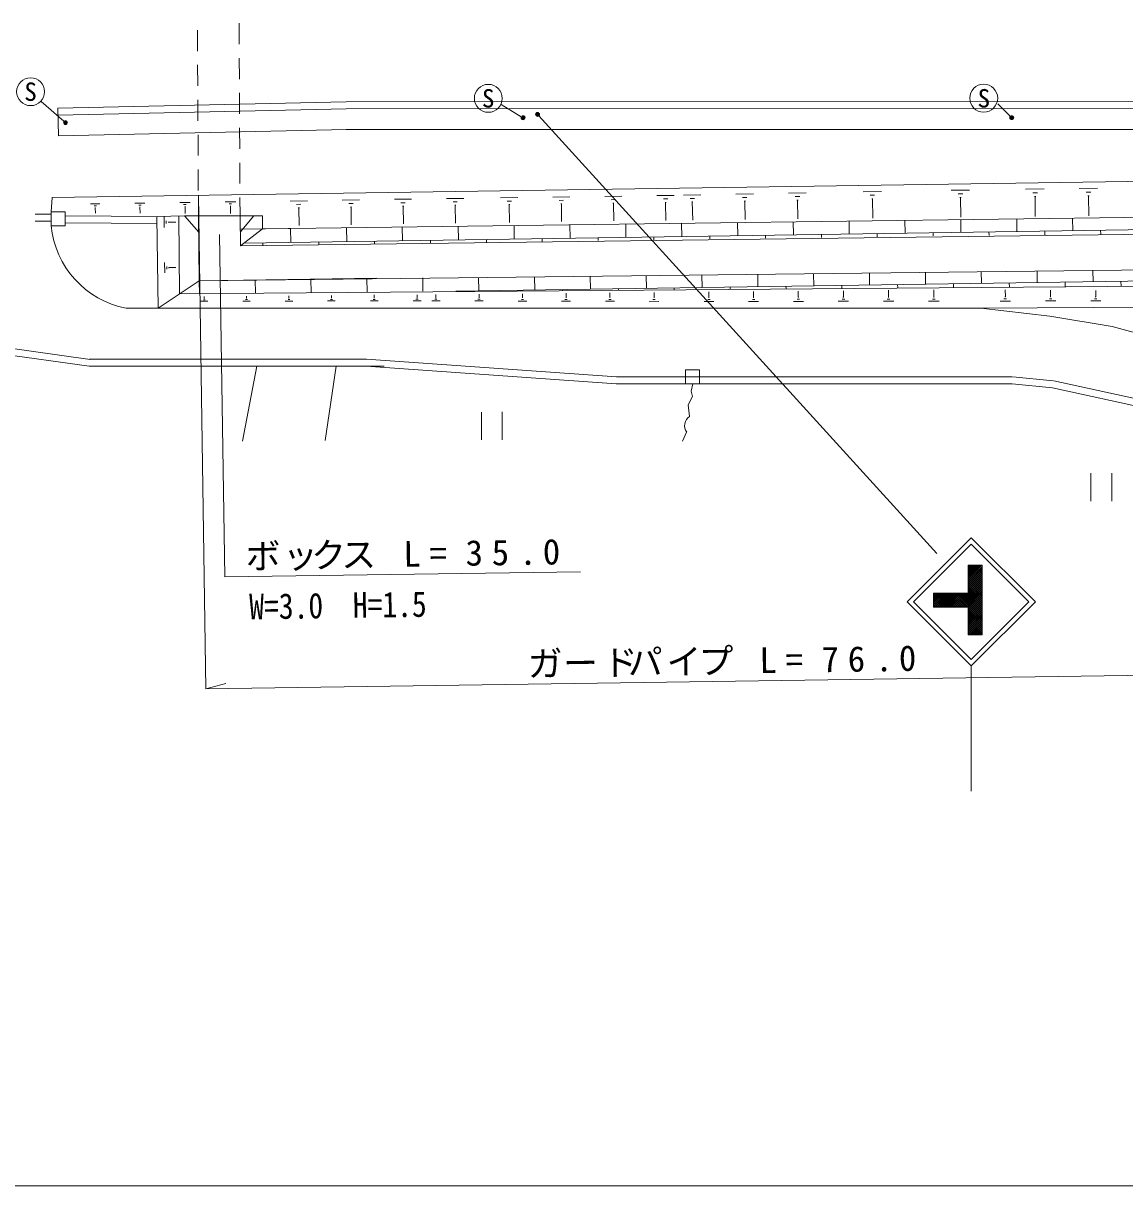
# Model space of a CAD drawing. Units: millimetres, scale not verified. Extents: x 40000 to 680000, y 20000 to 380000.
# Drawn here: x 172432 to 251422, y 205000 to 288353 of the extents above; entities that cross this region are included whole.
import ezdxf
from ezdxf.enums import TextEntityAlignment as Align

# ---------------------------------------------------------------- set-up
doc = ezdxf.new("R2010")
doc.units = ezdxf.units.MM
doc.header["$LTSCALE"] = 1000
for name, color, linetype, lineweight in [('M-BGD', 7, 'Continuous', 13), ('M-STR-HTXT', 7, 'Continuous', 13), ('M-STR-STRC', 7, 'Continuous', 13), ('M-TTL-BAND', 7, 'Continuous', 13)]:
    doc.layers.add(name, color=color, linetype=linetype, lineweight=lineweight)
doc.styles.add('ＭＳ ゴシック', font='')
doc.styles.get('ＭＳ ゴシック').set_extended_font_data('MS Gothic')

msp = doc.modelspace()

# ---------------------------------------------------------------- linework, layer by layer
at = {"layer": 'M-BGD'}
for p, q in [((184934, 286360), (184926, 287860)), ((187907, 288353), (187915, 286853)), ((184947, 283860), (184939, 285360)), ((187920, 285853), (187928, 284353)), ((195588, 282727), (174921, 282274)), ((184960, 281360), (184952, 282860)), ((187933, 283353), (187941, 281853)), ((195598, 282727), (280599, 282737)), ((174921, 282274), (174961, 280272)), ((195598, 282227), (174931, 281774)), ((195598, 282227), (280599, 282237)), ((195638, 280725), (174961, 280272)), ((184973, 278860), (184965, 280360)), ((187946, 280853), (187954, 279353)), ((195598, 280725), (280600, 280735)), ((184986, 276360), (184978, 277860)), ((187959, 278353), (187967, 276853)), ((260133, 277128), (174501, 275856)), ((210398, 275890), (211630, 275910)), ((214133, 275941), (215365, 275961)), ((217878, 276001), (219120, 276011)), ((219781, 276031), (221032, 276052)), ((223535, 276102), (224797, 276122)), ((227300, 276172), (228582, 276193)), ((227791, 275922), (228111, 275932)), ((232667, 276273), (233969, 276293)), ((233158, 276023), (233488, 276023)), ((238976, 276374), (240297, 276394)), ((239476, 276114), (239807, 276124)), ((244313, 276455), (245644, 276475)), ((244823, 276195), (245154, 276205)), ((244943, 275934), (245034, 275934)), ((244994, 275934), (245004, 274502)), ((248148, 276505), (249479, 276526)), ((248658, 276245), (248989, 276245)), ((248778, 275985), (248869, 275985)), ((248829, 275985), (248839, 274553)), ((174501, 275856), (174431, 274835)), ((177255, 275396), (177936, 275406)), ((177515, 275265), (177686, 275265)), ((177575, 275125), (177616, 275125)), ((177596, 275125), (177606, 274725)), ((180439, 275446), (181150, 275456)), ((180710, 275306), (180890, 275306)), ((180780, 275166), (180820, 275166)), ((180800, 275166), (180810, 274725)), ((183663, 275496), (184394, 275507)), ((183934, 275346), (184124, 275356)), ((184014, 275206), (184054, 275206)), ((184034, 275206), (184044, 274715)), ((184995, 274495), (184991, 275360)), ((186908, 275537), (187669, 275557)), ((187188, 275397), (187378, 275397)), ((187268, 275237), (187308, 275237)), ((187288, 275237), (187298, 274716)), ((187972, 275853), (187979, 274536)), ((191574, 275608), (192805, 275628)), ((192034, 275367), (192345, 275377)), ((192155, 275127), (192235, 275127)), ((192195, 275127), (192215, 273855)), ((195309, 275668), (196550, 275688)), ((195779, 275428), (196090, 275428)), ((195899, 275177), (195970, 275188)), ((195939, 275188), (195950, 273906)), ((199043, 275729), (200285, 275739)), ((199514, 275488), (199825, 275488)), ((199634, 275238), (199714, 275238)), ((199674, 275238), (199695, 273966)), ((202788, 275779), (204020, 275799)), ((203259, 275539), (203559, 275549)), ((203379, 275299), (203449, 275299)), ((203409, 275299), (203429, 274017)), ((206653, 275840), (207895, 275860)), ((207124, 275599), (207434, 275599)), ((207244, 275349), (207314, 275349)), ((207284, 275349), (207294, 274077)), ((210859, 275650), (211169, 275660)), ((210979, 275410), (211059, 275410)), ((211019, 275410), (211039, 274128)), ((214604, 275700), (214904, 275710)), ((214714, 275460), (214794, 275460)), ((214754, 275460), (214774, 274178)), ((218339, 275761), (218659, 275761)), ((218459, 275511), (218539, 275511)), ((218499, 275511), (218519, 274219)), ((220251, 275791), (220562, 275791)), ((220371, 275541), (220451, 275541)), ((220411, 275541), (220442, 274239)), ((224016, 275852), (224327, 275862)), ((224136, 275601), (224216, 275611)), ((224176, 275601), (224207, 274280)), ((227911, 275672), (227991, 275672)), ((227951, 275672), (227981, 274320)), ((233288, 275763), (233368, 275763)), ((233328, 275763), (233348, 274371)), ((239607, 275854), (239687, 275854)), ((239647, 275854), (239667, 274442)), ((174431, 274654), (173281, 274654)), ((174431, 274835), (174432, 273833)), ((175433, 274835), (174431, 274835)), ((175433, 273833), (175433, 274835)), ((175433, 274534), (182031, 274505)), ((182102, 267916), (182021, 274455)), ((182031, 274505), (183994, 274535)), ((182532, 274475), (182542, 273704)), ((183644, 268948), (183583, 274525)), ((183994, 274535), (189601, 274536)), ((183994, 274535), (185015, 273384)), ((185056, 269889), (184995, 274495)), ((188009, 272393), (187979, 274536)), ((188960, 274536), (187989, 273384)), ((260614, 274534), (187989, 273594)), ((189601, 273615), (189601, 274536)), ((239667, 274251), (239677, 273370)), ((243672, 274302), (243682, 273421)), ((247677, 274353), (247687, 273481)), ((174431, 274154), (173281, 274153)), ((174432, 273833), (175433, 273833)), ((175433, 274034), (182031, 274004)), ((182692, 274185), (182692, 273994)), ((182842, 274115), (182843, 274064)), ((182842, 274095), (183383, 274095)), ((189601, 273615), (188009, 272393)), ((255698, 273602), (188270, 272593)), ((193276, 273665), (189601, 273615)), ((191604, 273645), (191624, 272644)), ((195609, 273696), (195629, 272704)), ((199614, 273756), (199635, 272765)), ((203620, 273797), (203640, 272825)), ((207625, 273847), (207645, 272886)), ((211630, 273898), (211650, 272946)), ((215635, 273948), (215656, 273007)), ((219641, 273999), (219661, 273068)), ((223646, 274059), (223666, 273128)), ((227651, 274110), (227661, 273189)), ((231656, 274160), (231666, 273249)), ((235662, 274201), (235672, 273310)), ((241680, 273401), (241690, 273140)), ((245685, 273451), (245695, 273191)), ((249690, 273512), (249700, 273241)), ((257460, 273292), (188009, 272393)), ((189622, 272613), (189622, 272413)), ((193627, 272674), (193627, 272474)), ((197632, 272734), (197632, 272534)), ((201637, 272795), (201637, 272595)), ((205642, 272856), (205642, 272655)), ((209648, 272916), (209648, 272716)), ((213653, 272977), (213653, 272766)), ((217658, 273037), (217658, 272827)), ((221663, 273098), (221663, 272888)), ((225669, 273158), (225669, 272948)), ((229664, 273219), (229674, 272999)), ((233669, 273279), (233679, 273049)), ((237674, 273340), (237684, 273100)), ((182572, 271201), (182583, 270450)), ((182723, 270920), (182723, 270730)), ((131616, 270574), (177236, 264251)), ((182873, 270850), (182873, 270800)), ((182873, 270830), (183374, 270830)), ((257190, 270729), (185056, 269889)), ((197762, 270071), (185056, 269889)), ((201077, 270101), (201097, 269140)), ((205082, 270132), (205102, 269181)), ((209087, 270172), (209107, 269231)), ((213093, 270203), (213113, 269292)), ((217098, 270244), (217118, 269352)), ((221103, 270294), (221113, 269413)), ((225108, 270345), (225118, 269473)), ((229113, 270395), (229124, 269524)), ((233119, 270446), (233129, 269585)), ((237124, 270496), (237134, 269645)), ((241129, 270547), (241139, 269706)), ((245134, 270597), (245144, 269756)), ((249140, 270638), (249150, 269817)), ((131616, 270063), (177166, 263760)), ((185056, 269889), (182102, 267916)), ((183644, 268948), (254106, 269507)), ((185056, 269889), (185076, 268958)), ((189061, 269950), (189081, 269009)), ((193066, 270000), (193086, 269059)), ((197072, 270061), (197092, 269100)), ((260585, 269988), (203450, 269150)), ((211110, 269262), (211110, 269211)), ((215115, 269322), (215115, 269242)), ((219110, 269383), (219120, 269273)), ((223116, 269443), (223126, 269303)), ((227121, 269494), (227131, 269334)), ((231126, 269554), (231136, 269354)), ((235131, 269615), (235141, 269385)), ((237735, 268724), (237735, 269235)), ((239137, 269675), (239147, 269405)), ((242862, 268735), (242852, 269245)), ((243142, 269736), (243152, 269436)), ((247147, 269786), (247157, 269466)), ((251152, 269847), (251162, 269497)), ((185166, 268427), (185677, 268427)), ((185356, 268528), (185487, 268528)), ((185406, 268628), (185437, 268628)), ((185417, 268628), (185416, 268758)), ((188180, 268428), (188711, 268428)), ((188380, 268538), (188511, 268538)), ((188430, 268638), (188460, 268638)), ((188450, 268638), (188450, 268788)), ((191214, 268428), (191755, 268428)), ((191424, 268538), (191555, 268538)), ((191474, 268648), (191504, 268648)), ((191484, 268648), (191484, 268809)), ((194258, 268438), (194809, 268439)), ((194468, 268549), (194609, 268549)), ((194518, 268659), (194558, 268659)), ((194538, 268659), (194538, 268839)), ((197322, 268439), (197883, 268439)), ((197532, 268549), (197673, 268549)), ((197582, 268669), (197612, 268669)), ((197602, 268669), (197602, 268869)), ((200386, 268439), (200957, 268439)), ((200596, 268559), (200747, 268559)), ((200656, 268670), (200686, 268670)), ((200676, 268670), (200676, 268890)), ((201738, 268439), (202319, 268439)), ((201948, 268560), (202098, 268560)), ((202008, 268670), (202038, 268670)), ((202028, 268670), (202028, 268910)), ((204822, 268440), (205413, 268440)), ((205042, 268560), (205192, 268560)), ((205102, 268680), (205142, 268680)), ((205122, 268680), (205122, 268930)), ((207105, 269211), (207105, 269181)), ((207926, 268430), (208537, 268430)), ((208156, 268550), (208306, 268550)), ((208206, 268680), (208246, 268680)), ((208226, 268680), (208226, 268961)), ((211040, 268430), (211671, 268431)), ((211280, 268551), (211431, 268551)), ((211340, 268681), (211380, 268681)), ((211360, 268681), (211360, 268991)), ((214174, 268421), (214825, 268421)), ((214424, 268551), (214585, 268551)), ((214485, 268681), (214525, 268681)), ((214505, 268681), (214504, 269022)), ((217328, 268421), (217999, 268411)), ((217579, 268551), (217749, 268551)), ((217649, 268682), (217689, 268682)), ((217669, 268682), (217669, 269052)), ((221253, 268412), (221944, 268412)), ((221514, 268552), (221684, 268552)), ((221584, 268682), (221624, 268682)), ((221604, 268682), (221604, 269093)), ((224448, 268412), (225148, 268412)), ((224718, 268552), (224888, 268552)), ((224778, 268692), (224828, 268692)), ((224798, 268692), (224798, 269123)), ((227662, 268412), (228373, 268412)), ((227922, 268563), (228102, 268563)), ((227992, 268703), (228042, 268703)), ((228012, 268703), (228012, 269153)), ((230876, 268423), (231607, 268423)), ((231146, 268563), (231337, 268563)), ((231216, 268713), (231266, 268713)), ((231246, 268713), (231246, 269174)), ((234110, 268423), (234851, 268423)), ((234391, 268573), (234571, 268573)), ((234461, 268724), (234501, 268724)), ((234481, 268724), (234481, 269204)), ((237354, 268424), (238115, 268424)), ((237635, 268574), (237825, 268574)), ((237715, 268724), (237755, 268724)), ((242481, 268434), (243232, 268434)), ((242761, 268584), (242952, 268584)), ((242832, 268735), (242882, 268735)), ((245735, 268445), (246476, 268445)), ((246016, 268595), (246196, 268595)), ((246086, 268745), (246126, 268745)), ((246106, 268745), (246106, 269216)), ((248980, 268455), (249701, 268455)), ((249250, 268605), (249430, 268605)), ((249310, 268745), (249360, 268745)), ((249340, 268745), (249340, 269196)), ((179809, 267916), (241109, 267923)), ((256590, 268025), (241109, 267923)), ((246046, 267353), (241109, 267923)), ((250522, 266603), (246046, 267353)), ((259614, 264151), (250522, 266603)), ((177166, 264261), (197052, 264263)), ((197052, 264263), (214986, 262994)), ((177166, 263760), (198304, 263763)), ((189192, 263762), (188161, 258395)), ((194869, 263762), (194089, 258425)), ((197012, 263763), (214946, 262493)), ((219922, 263495), (219922, 262494)), ((220924, 263495), (219922, 263495)), ((220924, 262494), (220924, 263495)), ((214986, 262994), (243343, 262997)), ((214986, 262994), (236925, 262996)), ((246287, 262717), (243393, 262997)), ((253476, 261146), (246347, 262707)), ((214986, 262493), (243343, 262496)), ((220443, 262494), (220323, 261963)), ((220323, 261963), (220413, 261583)), ((246237, 262216), (243343, 262496)), ((253366, 260665), (246237, 262216)), ((220413, 261583), (220113, 260982)), ((220113, 260982), (220213, 260151)), ((205283, 260479), (205284, 258477)), ((206785, 260480), (206786, 258477)), ((220003, 259039), (219713, 258378)), ((248991, 256089), (248991, 254086)), ((250493, 256089), (250493, 254086))]:
    msp.add_line(p, q, dxfattribs=at)
for centre, radius, start, end in [((181100, 274495), 6699, 185.62988, 258.84463), ((220614, 259500), 761, 121.34316, 217.51593)]:
    msp.add_arc(centre, radius, start, end, dxfattribs=at)
at = {"layer": 'M-STR-HTXT'}
for p, q in [((184995, 276017), (185520, 240621)), ((186881, 248652), (186517, 273214)), ((186881, 248652), (212404, 249025)), ((185520, 240621), (260658, 241731)), ((185520, 240621), (186962, 241022))]:
    msp.add_line(p, q, dxfattribs=at)
at = {"layer": 'M-STR-STRC'}
for p, q in [((175342, 281323), (173720, 282745)), ((243211, 281682), (242319, 282583)), ((208145, 281647), (206713, 282518)), ((209276, 281788), (209346, 281858)), ((175422, 281193), (175492, 281263)), ((208235, 281537), (208305, 281607)), ((209416, 281708), (237957, 250330)), ((243281, 281541), (243351, 281611)), ((240418, 251463), (235822, 246867)), ((240418, 251003), (236281, 246867)), ((245014, 246867), (240418, 251463)), ((244555, 246867), (240418, 251003)), ((240201, 249491), (241201, 249491)), ((240201, 247491), (240201, 249491)), ((240201, 249403), (240288, 249491)), ((240201, 249262), (240429, 249491)), ((240201, 249120), (240571, 249491)), ((240201, 248979), (240712, 249491)), ((240201, 248837), (240854, 249491)), ((240201, 248696), (240995, 249491)), ((240201, 248555), (241136, 249491)), ((241201, 248416), (240201, 249416)), ((240201, 248413), (241201, 249413)), ((241201, 248275), (240201, 249275)), ((240201, 248272), (241201, 249272)), ((241201, 248558), (240268, 249491)), ((241201, 248699), (240409, 249491)), ((241201, 248841), (240551, 249491)), ((241201, 248982), (240692, 249491)), ((241201, 249124), (240834, 249491)), ((241201, 249265), (240975, 249491)), ((241201, 249406), (241117, 249491)), ((241201, 249491), (241201, 244491)), ((239268, 246491), (241201, 248423)), ((241201, 248134), (240201, 249134)), ((240201, 248130), (241201, 249130)), ((241201, 247992), (240201, 248992)), ((240201, 247989), (241201, 248989)), ((241201, 247851), (240201, 248851)), ((240201, 247848), (241201, 248848)), ((241201, 247709), (240201, 248709)), ((240201, 247706), (241201, 248706)), ((241201, 247568), (240201, 248568)), ((240201, 247565), (241201, 248565)), ((241201, 247427), (240201, 248427)), ((239409, 246491), (241201, 248282)), ((239551, 246491), (241201, 248140)), ((239692, 246491), (241201, 247999)), ((239834, 246491), (241201, 247858)), ((239975, 246491), (241201, 247716)), ((240116, 246491), (241201, 247575)), ((241201, 247285), (240201, 248285)), ((241201, 247144), (240201, 248144)), ((241201, 247002), (240201, 248002)), ((241201, 246861), (240201, 247861)), ((241201, 246719), (240201, 247719)), ((241201, 246578), (240201, 247578)), ((235822, 246867), (240418, 242271)), ((236281, 246867), (240418, 242730)), ((237701, 247491), (237701, 246491)), ((240201, 247491), (237701, 247491)), ((237701, 247469), (237722, 247491)), ((237701, 247327), (237864, 247491)), ((237701, 247186), (238005, 247491)), ((237701, 247045), (238147, 247491)), ((237701, 246903), (238288, 247491)), ((237701, 246762), (238429, 247491)), ((237701, 246620), (238571, 247491)), ((238601, 246491), (237701, 247391)), ((238460, 246491), (237701, 247250)), ((238318, 246491), (237701, 247108)), ((238177, 246491), (237701, 246967)), ((238035, 246491), (237701, 246825)), ((237712, 246491), (238712, 247491)), ((238743, 246491), (237743, 247491)), ((237854, 246491), (238854, 247491)), ((238884, 246491), (237884, 247491)), ((237995, 246491), (238995, 247491)), ((239025, 246491), (238025, 247491)), ((238136, 246491), (239136, 247491)), ((239167, 246491), (238167, 247491)), ((238278, 246491), (239278, 247491)), ((239308, 246491), (238308, 247491)), ((238419, 246491), (239419, 247491)), ((239450, 246491), (238450, 247491)), ((238561, 246491), (239561, 247491)), ((239591, 246491), (238591, 247491)), ((238702, 246491), (239702, 247491)), ((239732, 246491), (238732, 247491)), ((238844, 246491), (239844, 247491)), ((239874, 246491), (238874, 247491)), ((238985, 246491), (239985, 247491)), ((240015, 246491), (239015, 247491)), ((239126, 246491), (240126, 247491)), ((240157, 246491), (239157, 247491)), ((241201, 245588), (239298, 247491)), ((241201, 245729), (239440, 247491)), ((241201, 245871), (239581, 247491)), ((241201, 246012), (239722, 247491)), ((241201, 246154), (239864, 247491)), ((241201, 246295), (240005, 247491)), ((241201, 246437), (240147, 247491)), ((240201, 246433), (241201, 247433)), ((240201, 246292), (241201, 247292)), ((240201, 246150), (241201, 247150)), ((240201, 246009), (241201, 247009)), ((240201, 245868), (241201, 246868)), ((240201, 245726), (241201, 246726)), ((240418, 242730), (244555, 246867)), ((240418, 242271), (245014, 246867)), ((237894, 246491), (237701, 246684)), ((237753, 246491), (237701, 246542)), ((240201, 246491), (237701, 246491)), ((240201, 245585), (241201, 246585)), ((240201, 244491), (240201, 246491)), ((241201, 245447), (240201, 246447)), ((240201, 245443), (241201, 246443)), ((241201, 245305), (240201, 246305)), ((240201, 245302), (241201, 246302)), ((241201, 245164), (240201, 246164)), ((240201, 245161), (241201, 246161)), ((241201, 245022), (240201, 246022)), ((240201, 245019), (241201, 246019)), ((241201, 244881), (240201, 245881)), ((240201, 244878), (241201, 245878)), ((241201, 244740), (240201, 245740)), ((240201, 244736), (241201, 245736)), ((241201, 244598), (240201, 245598)), ((240201, 244595), (241201, 245595)), ((241167, 244491), (240201, 245457)), ((241025, 244491), (240201, 245315)), ((240884, 244491), (240201, 245174)), ((240238, 244491), (241201, 245453)), ((240379, 244491), (241201, 245312)), ((240521, 244491), (241201, 245171)), ((240743, 244491), (240201, 245032)), ((240601, 244491), (240201, 244891)), ((240460, 244491), (240201, 244750)), ((240318, 244491), (240201, 244608)), ((241201, 244491), (240201, 244491)), ((240662, 244491), (241201, 245029)), ((240803, 244491), (241201, 244888)), ((240945, 244491), (241201, 244746)), ((241086, 244491), (241201, 244605)), ((240418, 242271), (240418, 233299))]:
    msp.add_line(p, q, dxfattribs=at)
for centre, radius in [((172958, 283446), 1001), ((205781, 282969), 1001), ((241308, 282983), 1001), ((209316, 281818), 140), ((209316, 281818), 110), ((209316, 281818), 80.1), ((209316, 281818), 50.1), ((209316, 281818), 20), ((175462, 281233), 140), ((175462, 281233), 110), ((175462, 281233), 80.1), ((175462, 281233), 50.1), ((175462, 281233), 20), ((208275, 281577), 140), ((208275, 281577), 110), ((208275, 281577), 80.1), ((208275, 281577), 50.1), ((208275, 281577), 20), ((243321, 281581), 140), ((243321, 281581), 110), ((243321, 281581), 80.1), ((243321, 281581), 50.1), ((243321, 281581), 20)]:
    msp.add_circle(centre, radius, dxfattribs=at)
at = {"layer": 'M-TTL-BAND'}
msp.add_line((40000, 205000), (579000, 205000), dxfattribs=at)

# ---------------------------------------------------------------- texts
at = {"layer": 'M-STR-HTXT', "style": 'ＭＳ ゴシック'}
for s, p in [('ボ', (188403, 248672)), ('ク', (193099, 248743)), ('ス', (195252, 248773)), ('L', (199708, 248833)), ('3', (204173, 248904)), ('5', (206046, 248934)), ('0', (209711, 248985)), ('ッ', (191076, 248712)), ('=', (201590, 248864)), ('.', (208018, 248965)), ('ガ', (208630, 240954)), ('ド', (214027, 241035)), ('パ', (215809, 241065)), ('イ', (218583, 241106)), ('プ', (220886, 241136)), ('L', (225242, 241207)), ('7', (229708, 241267)), ('6', (231580, 241297)), ('0', (235245, 241358)), ('ー', (211163, 240995)), ('=', (227124, 241237)), ('.', (233553, 241328))]:
    msp.add_text(s, height=1833, rotation=0.85, dxfattribs=at).set_placement(p, align=Align.BOTTOM_LEFT)
at = {"layer": 'M-STR-HTXT', "style": 'ＭＳ ゴシック', "width": 0.85}
msp.add_text('W=3.0\u3000H=1.5', height=1833, rotation=0.85, dxfattribs=at).set_placement((188661, 245061), align=Align.BOTTOM_LEFT)
at = {"layer": 'M-STR-STRC', "style": 'ＭＳ ゴシック'}
for p in [(172958, 283446), (205776, 282969), (241319, 282972)]:
    msp.add_text('S', height=1320, rotation=359, dxfattribs=at).set_placement(p, align=Align.MIDDLE_CENTER)

doc.saveas('drawing.dxf')
